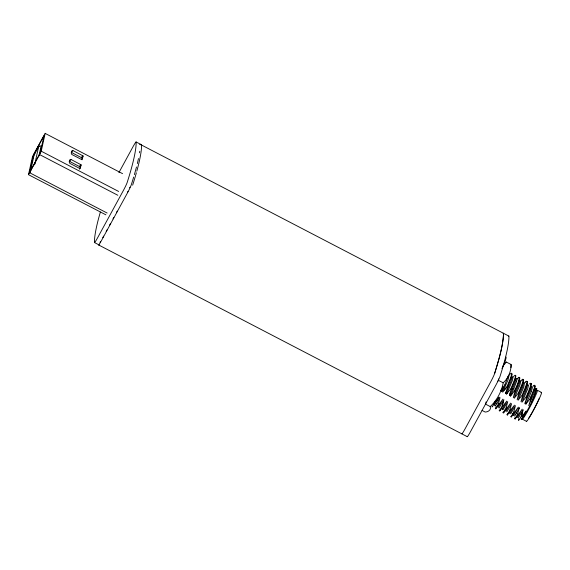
<?xml version="1.0" encoding="UTF-8"?>
<svg xmlns="http://www.w3.org/2000/svg" width="570" height="570" viewBox="0 0 570 570"><rect width="100%" height="100%" fill="white"/><g stroke="black" fill="none" stroke-linecap="round" stroke-linejoin="round"><path stroke-width="0.85" d="M497.446 381.501L498.508 380.375L498.607 378.886M504.828 362.378L506.409 362.085L511.105 364.529C511.105 371.398 508.347 378.195 503.21 382.819C501.5 391.868 496.905 400.233 490.25 406.581C491.482 409.858 488.084 412.046 485.191 412.06L482.063 410.428M503.089 333.557A7.966 0.577 -62.5 0 1 503.517 333.329C502.925 347.18 498.458 360.468 494.575 373.664A7.966 0.577 -62.5 0 1 490.514 382.192L465.027 428.932A7.966 0.577 -62.5 0 1 461.786 433.799M527.599 384.622L525.789 390.87L521.001 401.736L522.669 395.338L524.963 390.03M507.229 392.766L506.545 394.212L512.295 380.724L513.135 377.069L512.373 376.913M505.889 411.305L510.635 403.125L505.554 410.051M506.858 411.811L511.596 403.631L509.929 410.022L510.407 410.272L514.489 405.135L509.723 413.578M503.004 409.801L507.742 401.622L506.075 408.02L505.077 409.801M510.713 413.813L515.451 405.633L513.784 412.032L512.786 413.813M502.398 389.645L501.721 391.704L503.246 386.104M526.58 402.641L525.825 404.237L528.775 397.782A17.107 1.639 -64.4 0 0 531.347 391.455M518.379 418.002L523.167 409.645L521.55 416.072A19.451 1.411 -62.5 0 1 520.93 417.062M28.5 174.577L32.54 156.486L45.187 133.294L41.147 151.506L28.5 174.698L105.877 214.819M29.69 172.254L33.573 154.805L43.997 135.674L40.114 153.188L29.69 172.254L30.231 172.539L34.065 155.232L39.109 145.742L38.568 145.457M34.863 163.768L38.689 146.518M38.867 156.159L41.161 145.806L37.862 146.754M79.508 169.226L81.082 164.801L70.872 159.4C69.576 158.61 68.571 162.92 69.975 163.44L80.128 168.67L81.139 164.915M81.645 159.586L83.056 155.902L72.846 150.501C71.549 149.718 70.545 154.028 71.948 154.548L82.101 159.771L83.106 156.023M497.011 406.389L498.358 404.009L500.025 397.611L496.848 403.61M499.099 408.049L503.887 399.62L502.213 406.011L500.503 409.018A19.48 0.727 -63 0 1 499.249 410.785A19.48 0.72 -62.1 0 1 499.427 410.008M506.324 391.391L505.576 393.713L508.454 384.579M510.186 393.378L509.438 395.715C510.556 388.783 514.845 382.755 515.907 375.815L515.522 375.495M517.254 386.018L514.959 391.326L513.292 397.725L518.814 384.893L519.747 381.815L519.641 380.211M515.244 418.116A19.48 0.798 -63.5 0 0 517.638 414.041L519.306 407.643L518.728 408.776L519.014 408.483M527.457 395.252L524.856 403.738L530.328 391.063L531.404 387.379L531.226 386.232M531.596 396.606L528.718 405.74L534.133 393.214L535.137 390.015L535.08 388.241M522.412 411.982L521.55 416.072L523.395 414.725L526.06 411.148L527.464 411.597L526.153 412.067L523.167 417.39L521.279 419.606L522.441 419.228A16.345 1.183 -62.5 0 0 531.24 404.586A16.345 1.183 -62.5 0 0 537.368 390.272L541.5 392.424M503.139 401.95L502.213 406.011L502.697 406.268L506.78 401.123L502.277 409.281M486.096 401.907L485.547 404.137L490.25 406.581M516.677 381.052L513.912 388.469M508.105 376.122L504.849 384.85M513.698 415.053L513.655 415.537L518.344 407.137L513.299 414.012M510.976 367.565L511.105 364.529M531.311 391.512L532.409 387.607L532.188 386.731M498.144 398.907L499.064 397.112L494.276 405.512M129.725 187.758L129.931 187.209M526.295 412.245C530.406 404.957 534.831 397.183 536.206 388.875A17.114 1.917 -61.9 0 0 535.237 389.21M512.423 389.175L515.016 382.719L515.943 378.323A17.079 1.924 -62.3 0 0 515.48 378.252M513.791 388.633A17.186 1.361 -64.8 0 1 511.276 394.248L510.399 396.214C514.895 390.92 518.116 384.465 519.284 377.568L518.892 377.255L517.154 378.886M524.507 382.734L523.709 387.187L518.109 400.226L522.191 395.088L523.403 392.345M526.459 403.275L529.901 399.1L530.827 397.012M531.867 401.651L535.928 392.181L536.855 388.597L535.608 389.089M506.003 392.823L510.863 381.537L512.116 377.418L511.746 376.221M498.13 407.529L502.918 399.114L495.864 408.768M127.431 192.453L127.979 191.427M524.215 415.765L525.369 413.841M71.571 152.511L72.846 150.501M69.248 161.31L69.739 161.474L70.872 159.4M71.713 152.582L81.467 157.655L82.6 155.574M69.739 161.474L79.501 166.554L80.634 164.474M118.909 172.596L132.924 146.882A7.966 0.577 -62.5 0 1 136.166 142.023A589.793 42.693 -62.5 0 1 127.224 182.35A7.966 0.577 -62.5 0 1 123.17 190.879L97.684 237.626A7.966 0.577 -62.5 0 1 94.442 242.492A589.793 42.693 -62.5 0 1 100.37 212.047M102.792 237.64L103.647 236.087M106.191 231.413L107.046 229.853M109.59 225.179L110.445 223.618M112.988 218.944L113.836 217.384M116.387 212.71L117.235 211.157M500.759 390.649L501.593 389.132M493.991 404.03L498.429 398.081M517.425 417.582L522.198 409.146L516.306 417.461M515.594 414.561L516.541 412.894M525.148 402.905L525.611 402.149M522.391 411.155L522.875 410.478M100.52 241.623L100.014 242.25M509.658 374.547A19.48 2.073 -61.9 0 1 511.062 373.264A19.48 2.102 -62.7 0 1 511.497 374.604A19.48 1.995 -63.6 0 1 509.922 379.563A19.48 1.753 -64.3 0 1 506.744 387.087L502.69 392.21L508.048 379.827L509.209 374.832M507.179 393.243L510.62 389.068L511.105 389.324M502.847 366.147L506.409 362.085M497.574 399.242L494.988 402.256L494.56 402.028M504.179 390.08L506.766 387.066L507.25 387.315M522.327 418.587L521.265 419.591L526.06 411.148L526.587 411.732M498.843 404.258L500.075 403.674L498.358 404.009M521.336 419.591L522.441 419.228L526.573 421.38M33.844 164.873L34.67 164.63M520.182 380.86L520.852 381.116L519.854 385.185L514.254 398.223L518.337 393.079L518.814 393.336L517.147 399.727L522.747 386.688L523.538 382.235M527.891 384.864L528.561 385.128L527.564 389.196L521.97 402.235L526.046 397.091L526.53 397.34M516.52 378.751L516.962 378.95M136.059 141.93L141.481 144.751M140.142 144.317L508.825 336.065M45.187 133.416L122.564 173.658M498.508 380.375L503.21 382.819M514.475 391.077L514.959 391.326M522.191 395.088L522.669 395.338M529.901 399.1L530.385 399.349M41.247 151.207L118.624 191.449M39.651 154.613L117.819 195.268M34.321 153.252L34.863 153.529M33.523 154.954L34.065 155.232M506.075 408.02L506.552 408.27M513.784 412.032L514.268 412.281M517.638 414.034L518.123 414.283M34.549 163.576L35.098 163.854M29.74 172.788L107.117 213.03M94.549 242.578L99.194 244.993M98.631 244.965L467.315 436.705M81.467 157.655L81.973 158.097M79.501 166.554L80.007 166.996M141.161 145.065A7.966 0.577 -62.5 0 1 141.588 144.837A589.793 42.693 -62.5 0 1 136.821 171.142M136.373 172.767A589.793 42.693 -62.5 0 1 132.646 185.172M508.362 384.7A19.48 1.817 -64.2 0 0 511.098 377.832A19.48 1.974 -63.7 0 0 511.953 374.825M511.96 374.811A19.48 2.073 -63.1 0 0 511.881 373.507A19.48 2.102 -62.5 0 0 511.475 373.535M491.967 406.766A19.48 0.755 -61.8 0 0 491.974 407.009A19.48 0.713 -62.5 0 0 492.665 406.161M494.147 403.703A19.48 0.748 -63.2 0 1 492.651 406.189M529.594 383.902A19.48 2.088 -62 0 1 530.677 383.282A19.48 2.095 -62.9 0 1 530.563 385.676M530.2 384.016A19.48 2.088 -62 0 1 531.041 383.503M531.033 383.524A19.48 2.102 -62.8 0 1 531.162 385.498A19.48 2.016 -63.5 0 1 529.836 389.531M530.528 385.748A19.48 1.995 -63.6 0 1 529.281 389.424M529.345 389.317A19.48 1.788 -64.3 0 1 526.11 397.026M529.844 389.517A19.48 1.845 -64.1 0 1 527.521 395.174M510.784 416.513A19.48 0.72 -62.2 0 0 510.998 416.606A19.48 0.748 -63.2 0 0 512.879 413.613M511.468 416.905A19.48 0.713 -62.3 0 1 511.297 416.755M513.435 413.727A19.48 0.748 -63.2 0 1 511.511 416.812M526.488 384.073A19.48 1.817 -64.2 0 1 523.196 392.609M527.079 384.123A19.48 1.895 -64 0 1 524.885 390.144M527.478 381.928A19.48 2.045 -63.4 0 1 527.107 384.066M526.63 383.817A19.48 2.045 -63.4 0 0 527.001 381.679A19.48 2.109 -62.5 0 0 525.782 381.8M526.894 381.565A19.48 2.109 -62.5 0 1 527.464 381.95M524.885 382.826A19.48 2.052 -61.7 0 1 525.754 381.864M507.4 415.031A19.48 0.748 -61.9 0 1 507.685 413.984M506.944 414.483A19.48 0.748 -61.9 0 0 506.915 414.782A19.48 0.713 -62.5 0 0 507.628 413.905M508.974 412.666A19.48 0.713 -62.5 0 1 507.428 414.967M509.972 409.923A19.48 0.798 -63.5 0 1 507.521 414.112M510.442 410.208A19.48 0.805 -63.5 0 1 508.618 413.393M521.479 385.555A19.48 1.738 -64.3 0 1 518.287 393.129M521.97 385.797A19.48 1.731 -64.4 0 1 518.771 393.378M523.552 380.781A19.48 1.981 -63.7 0 1 521.985 385.762M521.507 385.512A19.48 1.988 -63.7 0 0 523.075 380.532A19.48 2.08 -63.1 0 0 522.968 379.271A19.48 2.088 -62.1 0 0 521.044 380.796M523.538 380.817A19.48 2.08 -63.1 0 0 523.445 379.52A19.48 2.088 -62.1 0 0 522.384 380.09M503.075 412.488A19.48 0.798 -61.5 0 1 503.331 411.754M503.552 412.751A19.48 0.72 -62.2 0 0 503.766 412.851A19.48 0.741 -63.1 0 0 505.725 409.695M503.075 412.495A19.48 0.72 -62.2 0 0 503.282 412.602A19.48 0.748 -63.2 0 0 505.212 409.509M519.356 380.133A19.48 1.895 -64 0 1 517.161 386.147M519.769 377.917A19.48 2.045 -63.4 0 1 519.398 380.055M519.22 377.49A19.48 2.095 -62.8 0 1 519.705 378.031M499.712 410.721A19.48 0.748 -61.9 0 0 499.683 411.02A19.48 0.713 -62.5 0 0 500.396 410.136M502.754 406.146A19.48 0.798 -63.5 0 1 500.289 410.343M495.722 407.593A19.48 0.713 -62.3 0 0 495.473 408.74A19.48 0.755 -63.3 0 0 496.962 406.495M513.584 376.57A19.48 2.066 -61.8 0 1 515.287 375.274A19.48 2.102 -62.7 0 1 515.23 377.376A19.48 2.002 -63.6 0 1 513.428 382.563A19.48 1.796 -64.2 0 1 510.699 388.989M533.534 390.151A19.48 1.767 -64.3 0 1 530.67 397.205M534.289 389.759A19.48 1.831 -64.2 0 1 531.561 396.649M534.446 387.415A19.48 1.959 -63.8 0 1 533.663 389.93M535.095 386.845A19.48 1.981 -63.7 0 1 534.247 389.83M534.346 387.593A19.48 2.038 -63.4 0 0 534.617 385.448A19.48 2.102 -62.6 0 0 533.634 385.648A19.48 2.059 -61.8 0 0 533.036 386.253M535.109 386.816A19.48 2.102 -62.8 0 0 534.603 385.584A19.48 2.088 -62 0 0 533.955 386.097M514.909 417.817A19.48 0.734 -62 0 0 514.646 418.8A19.48 0.713 -62.6 0 0 515.344 417.924M515.308 418.914A19.48 0.72 -62.2 0 1 515.152 418.708M516.463 417.133A19.48 0.727 -62.9 0 1 515.351 418.829M505.939 357.084A31.286 2.266 -62.5 0 1 501.963 368.669M518.942 418.751A19.067 0.962 -62.1 0 0 518.55 420.461A19.216 0.948 -62.6 0 0 519.413 419.434A19.352 0.983 -63 0 0 521.051 416.798M541.023 392.694A16.345 1.183 -62.5 0 1 535.372 406.731A16.345 1.183 -62.5 0 1 526.331 421.194M539.32 398.195A14.471 1.047 -62.5 0 1 528.618 418.287M515.423 414.91A17.072 0.577 -63.3 0 1 514.589 416.093M518.643 408.989A17.285 0.834 -64.4 0 1 516.441 413.115M516.94 378.993A17.072 1.881 -63.4 0 1 516.591 381.202M502.384 409.075A17.079 0.541 -62.4 0 1 502.092 409.467M512.523 389.046A17.207 1.382 -64.8 0 1 509.886 394.846M495.494 405.804A17.164 0.549 -62.2 0 1 495.33 405.633M496.933 403.418A17.157 0.57 -63.2 0 1 495.501 405.79M504.942 384.729A17.093 1.361 -64.8 0 1 502.277 390.621M467.208 436.62A7.966 0.577 -62.5 0 0 470.45 431.754L495.936 385.007A7.966 0.577 -62.5 0 0 499.997 376.485A589.793 42.693 -62.5 0 0 508.939 336.15A7.966 0.577 -62.5 0 0 508.511 336.378M503.517 333.329A589.793 42.693 -62.5 0 1 494.575 373.664M139.743 151.307A589.793 42.693 -62.5 0 1 139.522 152.796M138.467 158.56A589.793 42.693 -62.5 0 1 137.334 163.569M136.479 166.982A589.793 42.693 -62.5 0 1 134.377 174.634M133.672 177.049A589.793 42.693 -62.5 0 1 131.307 184.737A7.966 0.577 -62.5 0 1 127.252 193.266L101.766 240.013A7.966 0.577 -62.5 0 1 98.525 244.872M139.821 144.638A7.966 0.577 -62.5 0 1 140.249 144.41M523.41 415.195L522.398 416.912L523.41 415.195"/></g></svg>
